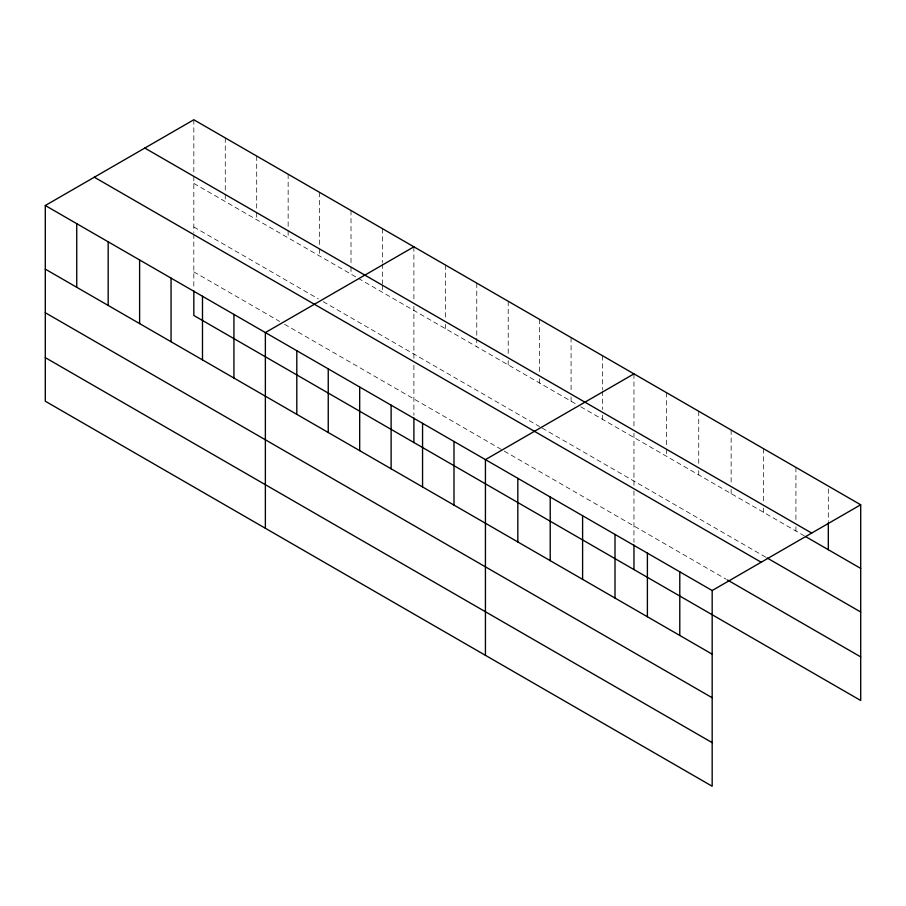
<?xml version="1.0" encoding="UTF-8"?>
<svg xmlns="http://www.w3.org/2000/svg" width="906" height="906" viewBox="0 0 906 906"><rect width="100%" height="100%" fill="white"/><g stroke="black" fill="none" stroke-linecap="round" stroke-linejoin="round"><path stroke-width="0.68" stroke-dasharray="4.53 3.4" d="M193.827 183.397L357.066 277.632M358.278 278.335L575.922 403.997M580.757 406.783L804.313 535.854M193.827 226.976L318.368 298.878M323.204 301.675L539.648 426.635M542.071 428.028L765.921 557.281M193.827 271.879L279.682 321.449M284.518 324.246L726.34 579.33M828.311 488.9L828.311 521.426M795.921 467.371L795.921 521.109M795.921 526.76L795.921 531.007M763.532 448.674L763.532 502.411M763.532 508.062L763.532 512.309M731.131 429.976L731.131 483.702M731.131 489.365L731.131 493.6M698.741 411.279L698.741 465.005M698.741 470.656L698.741 474.903M666.352 392.57L666.352 447.723M666.352 449.138L666.352 456.205M633.962 373.872L633.962 427.609M633.962 433.261L633.962 485.299M633.962 490.916L633.962 542.343M602.524 355.718L602.524 389.659M602.524 391.075L602.524 409.455M602.524 415.107L602.524 419.353M571.086 337.576L571.086 391.301M571.086 396.964L571.086 401.199M539.648 319.422L539.648 373.147M539.648 378.81L539.648 383.045M508.209 301.268L508.209 355.005M508.209 360.656L508.209 364.903M476.771 283.125L476.771 336.851M476.771 338.266L476.771 346.749M445.333 264.971L445.333 318.697M445.333 324.359L445.333 328.595M413.895 246.817L413.895 300.554M413.895 306.205L413.895 359.648M413.895 365.254L413.895 415.288M382.457 228.663L382.457 262.604M382.457 264.02L382.457 283.816M382.457 285.231L382.457 292.298M351.018 210.52L351.018 265.662M351.018 267.077L351.018 274.144M319.58 192.366L319.58 247.508M319.58 248.924L319.58 255.99M288.142 174.212L288.142 229.365M288.142 230.77L288.142 237.848M256.704 156.07L256.704 211.211M256.704 212.627L256.704 219.694M225.266 137.916L225.266 193.057M225.266 194.473L225.266 201.54M193.827 119.762L193.827 174.903M193.827 176.319L193.827 232.593M193.827 233.997L193.827 288.233"/><path stroke-width="1.36" d="M45.3 205.515L712.173 590.531L712.173 786.238L45.3 401.222L45.3 205.515L193.827 119.762L860.7 504.778L860.7 700.485L193.827 315.469L193.827 290.951M413.895 246.817L265.367 332.57L265.367 528.277M633.962 373.872L485.435 459.625L485.435 655.332M712.173 590.531L860.7 504.778M144.813 148.063L811.685 533.079M805.513 536.545L860.7 568.402M767.122 557.971L860.7 611.992M94.315 177.214L761.187 562.23M727.541 580.021L860.7 656.895M45.3 269.139L712.173 654.155M45.3 312.729L712.173 697.745M45.3 357.632L712.173 742.648M828.311 522.841L828.311 549.704M679.783 571.833L679.783 635.457M647.394 553.124L647.394 616.76M633.962 545.061L633.962 569.58M615.004 534.427L615.004 598.051M582.603 515.729L582.603 579.353M550.214 497.032L550.214 560.655M517.824 478.323L517.824 541.958M453.997 441.471L453.997 505.106M422.558 423.329L422.558 486.952M413.895 418.006L413.895 442.524M391.12 405.175L391.12 468.798M359.682 387.021L359.682 450.656M328.244 368.867L328.244 432.502M296.806 350.724L296.806 414.348M233.929 314.416L233.929 378.051M202.491 296.273L202.491 359.897M171.053 278.119L171.053 341.743M139.615 259.965L139.615 323.601M108.176 241.811L108.176 305.447M76.738 223.669L76.738 287.293"/></g></svg>
